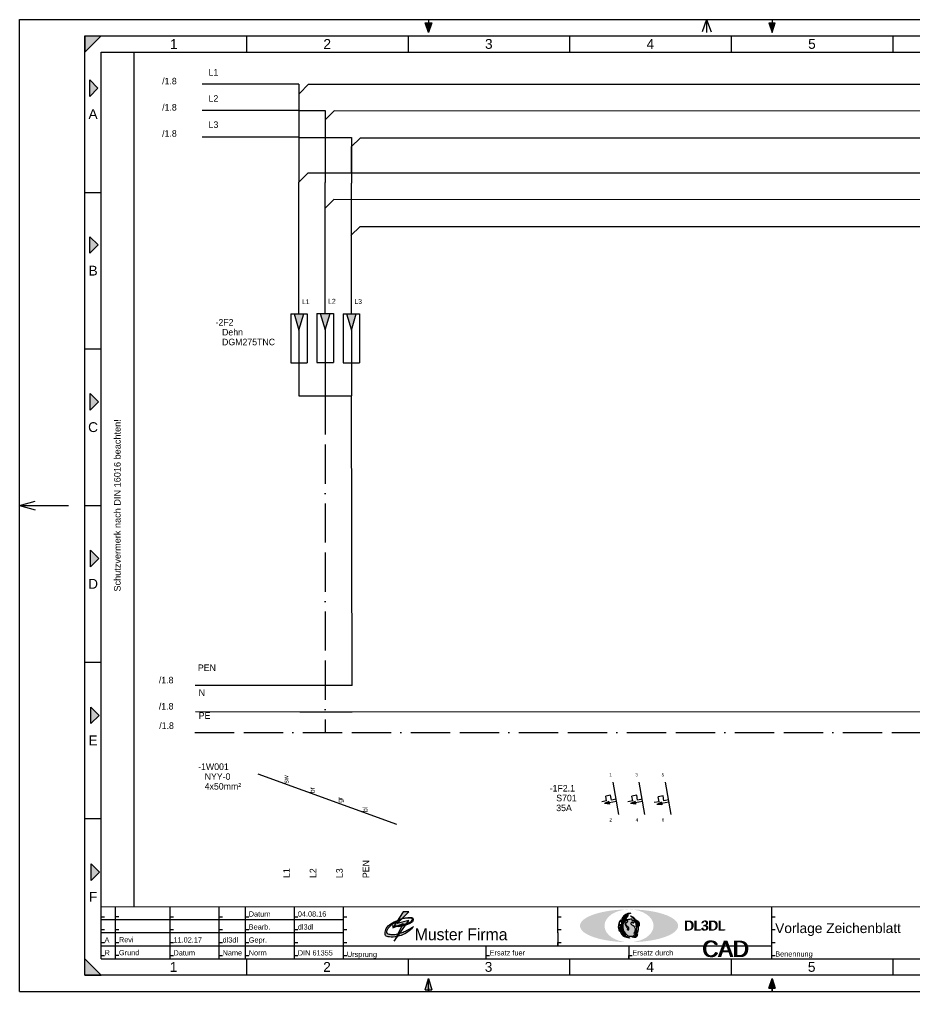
# Model space of a CAD drawing. Header units: millimetres. Extents: x 0 to 420, y 0 to 297.
# Drawn here: x 0 to 273.6, y 0 to 297 of the extents above; entities that cross this region are included whole.
import ezdxf

# ---------------------------------------------------------------- set-up
doc = ezdxf.new("R2010")
doc.units = ezdxf.units.MM
doc.linetypes.add('ACAD_ISO11W100', pattern=[33, 12, -3, 12, -2.95, 0.1, -2.95])
for name, color, linetype, true_color in [('Blatt beschnitten', 2, 'Continuous', 0xffff00), ('Einpassen', 1, 'Continuous', 0xff0000), ('Faltung Lochung', 3, 'Continuous', 0x00ff00), ('Hilfe', 1, 'Continuous', 0xff0000), ('Logo', 5, 'Continuous', 0x0000ff), ('Logo Text', 1, 'Continuous', 0xff0000), ('Logo_a', 1, 'Continuous', 0xff0000), ('Logo_b', 30, 'Continuous', 0xff7f00), ('Logo_c', 14, 'Continuous', 0x800000), ('Musterlogo AG', 3, 'Continuous', 0x00ff00), ('Musterlogo AG 1', 1, 'Continuous', 0xff0000), ('Musterlogo AG Text', 5, 'Continuous', 0x0000ff), ('PE', 3, 'ACAD_ISO11W100', 0x00ff00), ('pfoenix', 94, 'Continuous', 0x008000), ('PK Text Vorgabe', 1, 'Continuous', 0xff0000), ('Plankopf_elt', 5, 'Continuous', 0x0000ff), ('Rahmen Doppelt', 3, 'Continuous', 0x00ff00), ('Rahmen Raster', 3, 'Continuous', 0x00ff00), ('Rahmen Raster Text', 3, 'Continuous', 0x00ff00), ('Schutzvermerk', 5, 'Continuous', 0x0000ff), ('Tabelle', 5, 'Continuous', 0x0000ff), ('Zeichnung', 30, 'Continuous', 0xff7f00)]:
    doc.layers.add(name, color=color, linetype=linetype, true_color=true_color)
doc.layers.add('PK Text ausgefuellt', color=94, linetype='Continuous', lineweight=25, true_color=0x008000)
doc.styles.add('textstyle10', font='')
doc.styles.add('textstyle100', font='')
doc.styles.add('textstyle101', font='')
doc.styles.add('textstyle102', font='')
doc.styles.add('textstyle103', font='')
doc.styles.add('textstyle104', font='')
doc.styles.add('textstyle105', font='')
doc.styles.add('textstyle106', font='')
doc.styles.add('textstyle11', font='')
doc.styles.add('textstyle111', font='')
doc.styles.add('textstyle112', font='')
doc.styles.add('textstyle113', font='')
doc.styles.add('textstyle115', font='')
doc.styles.add('textstyle116', font='')
doc.styles.add('textstyle119', font='')
doc.styles.add('textstyle12', font='')
doc.styles.add('textstyle13', font='')
doc.styles.add('textstyle14', font='')
doc.styles.add('textstyle15', font='')
doc.styles.add('textstyle17', font='')
doc.styles.add('textstyle19', font='')
doc.styles.add('textstyle21', font='')
doc.styles.add('textstyle23', font='')
doc.styles.add('textstyle29', font='')
doc.styles.add('textstyle33', font='')
doc.styles.add('textstyle34', font='')
doc.styles.add('textstyle35', font='')
doc.styles.add('textstyle36', font='')
doc.styles.add('textstyle37', font='')
doc.styles.add('textstyle38', font='')
doc.styles.add('textstyle39', font='')
doc.styles.add('textstyle40', font='')
doc.styles.add('textstyle41', font='')
doc.styles.add('textstyle42', font='')
doc.styles.add('textstyle43', font='')
doc.styles.add('textstyle44', font='')
doc.styles.add('textstyle45', font='')
doc.styles.add('textstyle46', font='')
doc.styles.add('textstyle47', font='')
doc.styles.add('textstyle48', font='')
doc.styles.add('textstyle49', font='')
doc.styles.add('textstyle50', font='')
doc.styles.add('textstyle51', font='')
doc.styles.add('textstyle52', font='')
doc.styles.add('textstyle53', font='')
doc.styles.add('textstyle57', font='')
doc.styles.add('textstyle65', font='')
doc.styles.add('textstyle68', font='')
doc.styles.add('textstyle69', font='')
doc.styles.add('textstyle7', font='')
doc.styles.add('textstyle70', font='')
doc.styles.add('textstyle71', font='')
doc.styles.add('textstyle72', font='')
doc.styles.add('textstyle73', font='')
doc.styles.add('textstyle74', font='')
doc.styles.add('textstyle75', font='')
doc.styles.add('textstyle76', font='')
doc.styles.add('textstyle77', font='')
doc.styles.add('textstyle78', font='')
doc.styles.add('textstyle79', font='')
doc.styles.add('textstyle8', font='')
doc.styles.add('textstyle80', font='')
doc.styles.add('textstyle81', font='')
doc.styles.add('textstyle82', font='')
doc.styles.add('textstyle83', font='')
doc.styles.add('textstyle84', font='')
doc.styles.add('textstyle85', font='')
doc.styles.add('textstyle86', font='')
doc.styles.add('textstyle87', font='')
doc.styles.add('textstyle88', font='')
doc.styles.add('textstyle89', font='')
doc.styles.add('textstyle9', font='')
doc.styles.add('textstyle90', font='')
doc.styles.add('textstyle91', font='')
doc.styles.add('textstyle93', font='')
doc.styles.add('textstyle94', font='')
doc.styles.add('textstyle95', font='')
doc.styles.add('textstyle96', font='')
doc.styles.add('textstyle98', font='')
doc.styles.add('textstyle99', font='')
doc.styles.get('textstyle10').set_extended_font_data('Liberation Sans')
doc.styles.get('textstyle100').set_extended_font_data('FreeMono')
doc.styles.get('textstyle101').set_extended_font_data('FreeMono')
doc.styles.get('textstyle102').set_extended_font_data('FreeMono')
doc.styles.get('textstyle103').set_extended_font_data('FreeMono')
doc.styles.get('textstyle104').set_extended_font_data('FreeMono')
doc.styles.get('textstyle105').set_extended_font_data('FreeMono')
doc.styles.get('textstyle106').set_extended_font_data('FreeMono')
doc.styles.get('textstyle11').set_extended_font_data('Liberation Sans')
doc.styles.get('textstyle111').set_extended_font_data('FreeMono')
doc.styles.get('textstyle112').set_extended_font_data('FreeMono')
doc.styles.get('textstyle113').set_extended_font_data('FreeMono')
doc.styles.get('textstyle115').set_extended_font_data('FreeMono')
doc.styles.get('textstyle116').set_extended_font_data('FreeMono')
doc.styles.get('textstyle119').set_extended_font_data('FreeMono')
doc.styles.get('textstyle12').set_extended_font_data('Liberation Sans')
doc.styles.get('textstyle13').set_extended_font_data('Liberation Sans')
doc.styles.get('textstyle14').set_extended_font_data('Liberation Sans')
doc.styles.get('textstyle15').set_extended_font_data('LiberationSans-Regular.ttf')
doc.styles.get('textstyle17').set_extended_font_data('Liberation Sans')
doc.styles.get('textstyle19').set_extended_font_data('Liberation Sans')
doc.styles.get('textstyle21').set_extended_font_data('Liberation Sans')
doc.styles.get('textstyle23').set_extended_font_data('Liberation Sans')
doc.styles.get('textstyle29').set_extended_font_data('Liberation Sans')
doc.styles.get('textstyle33').set_extended_font_data('Liberation Sans')
doc.styles.get('textstyle34').set_extended_font_data('Liberation Sans')
doc.styles.get('textstyle35').set_extended_font_data('Liberation Sans')
doc.styles.get('textstyle36').set_extended_font_data('Liberation Sans')
doc.styles.get('textstyle37').set_extended_font_data('Liberation Sans')
doc.styles.get('textstyle38').set_extended_font_data('Liberation Sans')
doc.styles.get('textstyle39').set_extended_font_data('Liberation Sans')
doc.styles.get('textstyle40').set_extended_font_data('Liberation Sans')
doc.styles.get('textstyle41').set_extended_font_data('Liberation Sans')
doc.styles.get('textstyle42').set_extended_font_data('Liberation Sans')
doc.styles.get('textstyle43').set_extended_font_data('Liberation Sans')
doc.styles.get('textstyle44').set_extended_font_data('Liberation Sans')
doc.styles.get('textstyle45').set_extended_font_data('Liberation Sans')
doc.styles.get('textstyle46').set_extended_font_data('Liberation Sans')
doc.styles.get('textstyle47').set_extended_font_data('Liberation Sans')
doc.styles.get('textstyle48').set_extended_font_data('Liberation Sans')
doc.styles.get('textstyle49').set_extended_font_data('Liberation Sans')
doc.styles.get('textstyle50').set_extended_font_data('Liberation Sans')
doc.styles.get('textstyle51').set_extended_font_data('Liberation Sans')
doc.styles.get('textstyle52').set_extended_font_data('Liberation Sans')
doc.styles.get('textstyle53').set_extended_font_data('Liberation Sans')
doc.styles.get('textstyle57').set_extended_font_data('Liberation Sans')
doc.styles.get('textstyle65').set_extended_font_data('Liberation Sans')
doc.styles.get('textstyle68').set_extended_font_data('URW Chancery L')
doc.styles.get('textstyle69').set_extended_font_data('URW Chancery L')
doc.styles.get('textstyle7').set_extended_font_data('Liberation Sans')
doc.styles.get('textstyle70').set_extended_font_data('URW Chancery L')
doc.styles.get('textstyle71').set_extended_font_data('URW Chancery L')
doc.styles.get('textstyle72').set_extended_font_data('FreeMono')
doc.styles.get('textstyle73').set_extended_font_data('FreeMono')
doc.styles.get('textstyle74').set_extended_font_data('FreeMono')
doc.styles.get('textstyle75').set_extended_font_data('FreeMono')
doc.styles.get('textstyle76').set_extended_font_data('FreeMono')
doc.styles.get('textstyle77').set_extended_font_data('FreeMono')
doc.styles.get('textstyle78').set_extended_font_data('FreeMono')
doc.styles.get('textstyle79').set_extended_font_data('FreeMono')
doc.styles.get('textstyle8').set_extended_font_data('Liberation Sans')
doc.styles.get('textstyle80').set_extended_font_data('FreeMono')
doc.styles.get('textstyle81').set_extended_font_data('FreeMono')
doc.styles.get('textstyle82').set_extended_font_data('FreeMono')
doc.styles.get('textstyle83').set_extended_font_data('FreeMono')
doc.styles.get('textstyle84').set_extended_font_data('URW Chancery L')
doc.styles.get('textstyle85').set_extended_font_data('FreeMono')
doc.styles.get('textstyle86').set_extended_font_data('FreeMono')
doc.styles.get('textstyle87').set_extended_font_data('FreeMono')
doc.styles.get('textstyle88').set_extended_font_data('FreeMono')
doc.styles.get('textstyle89').set_extended_font_data('FreeMono')
doc.styles.get('textstyle9').set_extended_font_data('Liberation Sans')
doc.styles.get('textstyle90').set_extended_font_data('FreeMono')
doc.styles.get('textstyle91').set_extended_font_data('FreeMono')
doc.styles.get('textstyle93').set_extended_font_data('FreeMono')
doc.styles.get('textstyle94').set_extended_font_data('FreeMono')
doc.styles.get('textstyle95').set_extended_font_data('FreeMono')
doc.styles.get('textstyle96').set_extended_font_data('FreeMono')
doc.styles.get('textstyle98').set_extended_font_data('FreeMono')
doc.styles.get('textstyle99').set_extended_font_data('FreeMono')

msp = doc.modelspace()

# ---------------------------------------------------------------- hatches: boundary and pattern name
at = {"layer": 'Einpassen'}
for points in [[(21.47, 273.47), (24, 276), (21.47, 278.53)], [(21.56, 225.56), (24.1, 228.1), (21.56, 230.63)], [(21.66, 177.66), (24.19, 180.2), (21.66, 182.73)], [(21.76, 129.76), (24.29, 132.3), (21.76, 134.83)], [(21.85, 81.86), (24.39, 84.39), (21.85, 86.93)], [(21.95, 33.96), (24.48, 36.49), (21.95, 39.03)]]:
    msp.add_hatch(color=256, dxfattribs=at).paths.add_polyline_path(points)
at = {"layer": 'Faltung Lochung'}
for points in [[(126, 296), (125, 293), (124, 296)], [(229, 296), (230, 293), (231, 296)], [(229, 1), (230, 4), (231, 1)]]:
    msp.add_hatch(color=256, dxfattribs=at).paths.add_polyline_path(points)
h = msp.add_hatch(color=256, dxfattribs=at)
h.paths.add_polyline_path([(124, 0.5), (125, 4), (126, 0.5)])
h.paths.add_polyline_path([(229, 1), (230, 4), (231, 1)])
at = {"layer": 'Logo_a'}
h = msp.add_hatch(color=256, dxfattribs=at)
edge = h.paths.add_edge_path()
edge.add_ellipse((186.3, 20.09), major_axis=(12.5, 0), ratio=0.4, start_angle=0, end_angle=360)
edge = h.paths.add_edge_path()
edge.add_ellipse((186.3, 20.09), major_axis=(10, 0), ratio=0.5, start_angle=0, end_angle=360)
at = {"layer": 'Logo_b'}
h = msp.add_hatch(color=256, dxfattribs=at)
edge = h.paths.add_edge_path()
edge.add_ellipse((186.3, 20.09), major_axis=(10, 0), ratio=0.5, start_angle=0, end_angle=360)
edge = h.paths.add_edge_path()
edge.add_ellipse((186.3, 20.09), major_axis=(7.5, 0), ratio=0.666667, start_angle=0, end_angle=360)
at = {"layer": 'Logo_c'}
h = msp.add_hatch(color=256, dxfattribs=at)
edge = h.paths.add_edge_path()
edge.add_ellipse((186.3, 20.09), major_axis=(12.5, 0), ratio=0.4, start_angle=0, end_angle=360)
edge = h.paths.add_edge_path()
edge.add_ellipse((186.3, 20.09), major_axis=(15, 0), ratio=0.333333, start_angle=0, end_angle=360)
at = {"layer": 'Musterlogo AG'}
h = msp.add_hatch(color=256, dxfattribs=at)
edge = h.paths.add_edge_path()
edge.add_spline(control_points=[(113.89, 20.06), (115.53, 19.65), (116.85, 19.96), (119.34, 20.62), (120.46, 21.54), (120.31, 22.6), (119.7, 22.66), (117.66, 22.55), (116.39, 22.2), (112.68, 20.37), (111.87, 18.99), (111.61, 17.21), (112.48, 16.65), (114.71, 16.6), (117.41, 17.32), (119.19, 18.49), (120.46, 19.91), (120.46, 19.91), (118.63, 18.74), (117.26, 18.13), (115.99, 17.72), (114.26, 17.32), (112.68, 17.52), (112.07, 17.98), (112.27, 18.69), (112.73, 19.44), (113.63, 20.34), (115.54, 21.48), (116.51, 22.09), (117.35, 22.29), (118.03, 22.41), (118.84, 22.48), (119.63, 22.45), (119.99, 22.36), (120.19, 22.17), (120.09, 21.8), (119.48, 21.24), (118.78, 20.96), (117.96, 20.64), (117.04, 20.35), (115.98, 20.16), (115.08, 20.04), (113.89, 20.06), (113.89, 20.06)], knot_values=[0, 0, 0, 0, 1, 2, 3, 4, 5, 6, 7, 8, 9, 10, 11, 12, 13, 14, 15, 16, 17, 18, 19, 20, 21, 22, 23, 24, 25, 26, 27, 28, 29, 30, 31, 32, 33, 34, 35, 36, 37, 38, 39, 40, 41, 41, 41, 41], degree=3, periodic=0)
h = msp.add_hatch(color=256, dxfattribs=at)
edge = h.paths.add_edge_path()
edge.add_spline(control_points=[(113.89, 20.06), (115.53, 19.65), (116.85, 19.96), (119.34, 20.62), (120.46, 21.54), (120.31, 22.6), (119.7, 22.66), (117.66, 22.55), (116.39, 22.2), (112.68, 20.37), (111.87, 18.99), (111.61, 17.21), (112.48, 16.65), (114.71, 16.6), (117.41, 17.32), (119.19, 18.49), (120.46, 19.91), (120.46, 19.91), (118.63, 18.74), (117.26, 18.13), (115.99, 17.72), (114.26, 17.32), (112.68, 17.52), (112.07, 17.98), (112.27, 18.69), (112.73, 19.44), (113.63, 20.34), (115.54, 21.48), (116.51, 22.09), (117.35, 22.29), (118.03, 22.41), (118.84, 22.48), (119.63, 22.45), (119.99, 22.36), (120.19, 22.17), (120.09, 21.8), (119.48, 21.24), (118.78, 20.96), (117.96, 20.64), (117.04, 20.35), (115.98, 20.16), (115.08, 20.04), (113.89, 20.06), (113.89, 20.06)], knot_values=[0, 0, 0, 0, 1, 2, 3, 4, 5, 6, 7, 8, 9, 10, 11, 12, 13, 14, 15, 16, 17, 18, 19, 20, 21, 22, 23, 24, 25, 26, 27, 28, 29, 30, 31, 32, 33, 34, 35, 36, 37, 38, 39, 40, 41, 41, 41, 41], degree=3, periodic=0)
at = {"layer": 'Musterlogo AG 1'}
msp.add_hatch(color=256, dxfattribs=at).paths.add_polyline_path([(117.23, 24.39), (114.08, 19.44), (117.23, 20.79), (114.53, 15.39), (119.03, 21.69), (115.43, 20.79), (119.03, 24.39)])
at = {"layer": 'pfoenix'}
h = msp.add_hatch(color=256, dxfattribs=at)
edge = h.paths.add_edge_path()
edge.add_spline(control_points=[(186.87, 23.95), (184.67, 23.42), (183.85, 21.3), (183.85, 21.3)], knot_values=[0, 0, 0, 0, 1, 1, 1, 1], degree=3, periodic=0)
edge.add_spline(control_points=[(183.85, 21.3), (183.88, 21.46), (184.18, 23.94), (186.87, 23.95)], knot_values=[0, 0, 0, 0, 1, 1, 1, 1], degree=3, periodic=0)
h = msp.add_hatch(color=256, dxfattribs=at)
edge = h.paths.add_edge_path()
edge.add_spline(control_points=[(183.82, 21.9), (182.49, 20.64), (183.14, 18.52), (183.43, 18.37)], knot_values=[0, 0, 0, 0, 1, 1, 1, 1], degree=3, periodic=0)
edge.add_spline(control_points=[(183.43, 18.37), (183.34, 18.45), (182.69, 20.57), (183.82, 21.9)], knot_values=[0, 0, 0, 0, 1, 1, 1, 1], degree=3, periodic=0)
h = msp.add_hatch(color=256, dxfattribs=at)
edge = h.paths.add_edge_path()
edge.add_spline(control_points=[(185.63, 19.61), (185.96, 19.4), (185.73, 19.01), (185.73, 19.01), (185.73, 19.01), (185.81, 18.81), (186.33, 18.8), (186.25, 19.29), (186.15, 19.61), (185.72, 20.04), (185.38, 20.33), (185.25, 20.72), (185.51, 21.12), (185.92, 21.39), (186, 21.5), (185.94, 21.64), (185.7, 21.63), (185.49, 21.58), (185.31, 21.67), (185.35, 21.97), (185.63, 22.1), (185.63, 22.12), (185.63, 22.1), (185.56, 21.98), (185.44, 21.89), (185.54, 21.8), (185.86, 21.89), (186.23, 22.09), (186.9, 22.23), (187.15, 22.2), (187.18, 22.14), (187.21, 21.92), (187.13, 21.75), (187.46, 21.78), (187.69, 21.68), (187.88, 21.48), (187.84, 21.17), (187.62, 20.89), (187.53, 20.82), (187.53, 20.82), (187.5, 20.98), (187.45, 21.16), (187.25, 21.2), (186.98, 21.15), (186.86, 20.89), (186.87, 20.56), (187.11, 20.46), (187.6, 20.29), (187.84, 19.99)], knot_values=[0, 0, 0, 0, 1, 2, 3, 4, 5, 6, 7, 8, 9, 10, 11, 12, 13, 14, 15, 16, 17, 18, 19, 20, 21, 22, 23, 24, 25, 26, 27, 28, 29, 30, 31, 32, 33, 34, 35, 36, 37, 38, 39, 40, 41, 42, 43, 44, 45, 46, 46, 46, 46], degree=3, periodic=0)
edge.add_spline(control_points=[(187.84, 19.99), (188.06, 19.6), (188.22, 19.06), (188.13, 18.53), (187.94, 18.06), (187.77, 17.77), (187.77, 17.77), (188.34, 18.11), (188.49, 18.69), (188.48, 19.14), (188.43, 19.27), (188.6, 18.97), (188.62, 18.44), (188.51, 18.1), (188.05, 17.25), (187.56, 16.93), (187.02, 16.78), (186.37, 16.78), (185.95, 16.98), (185.95, 16.98), (185.95, 16.98)], knot_values=[0, 0, 0, 0, 1, 2, 3, 4, 5, 6, 7, 8, 9, 10, 11, 12, 13, 14, 15, 16, 17, 18, 18, 18, 18], degree=3, periodic=0)
edge.add_spline(control_points=[(185.95, 16.98), (185.95, 16.98), (185.9, 16.95), (182.69, 20.64), (186.02, 23.3)], knot_values=[0, 0, 0, 0, 1, 2, 2, 2, 2], degree=3, periodic=0)
edge.add_spline(control_points=[(186.02, 23.3), (184.56, 21.4), (185.63, 19.61), (185.63, 19.61), (185.63, 19.61), (185.63, 19.61), (185.63, 19.61)], knot_values=[0, 0, 0, 0, 1, 2, 3, 4, 4, 4, 4], degree=3, periodic=0)
h = msp.add_hatch(color=256, dxfattribs=at)
edge = h.paths.add_edge_path()
edge.add_spline(control_points=[(185.53, 23.35), (183.88, 20.14), (185.42, 16.81), (185.41, 16.79), (185.41, 16.79), (183.03, 20.19), (185.53, 23.35), (185.53, 23.35), (185.53, 23.35)], knot_values=[0, 0, 0, 0, 1, 2, 3, 4, 5, 6, 6, 6, 6], degree=3, periodic=0)
h = msp.add_hatch(color=256, dxfattribs=at)
edge = h.paths.add_edge_path()
edge.add_spline(control_points=[(188.34, 20.8), (188.38, 20.53), (188.41, 20.32), (188.44, 19.98), (188.44, 19.73), (188.44, 19.73), (188.44, 19.73), (188.56, 20.08), (188.56, 20.5), (188.47, 21.24), (188.24, 21.91), (188.03, 22.25), (187.47, 22.71), (186.72, 23.04), (186.72, 23.04), (186.72, 23.04)], knot_values=[0, 0, 0, 0, 1, 2, 3, 4, 5, 6, 7, 8, 9, 10, 11, 12, 13, 13, 13, 13], degree=3, periodic=0)
edge.add_spline(control_points=[(186.72, 23.04), (187.17, 22.81), (187.43, 22.55), (187.7, 22.21), (187.97, 21.85), (188.22, 21.28), (188.34, 20.8)], knot_values=[0, 0, 0, 0, 1, 2, 3, 4, 4, 4, 4], degree=3, periodic=0)
h = msp.add_hatch(color=256, dxfattribs=at)
edge = h.paths.add_edge_path()
edge.add_spline(control_points=[(189.05, 19.01), (189.03, 18.59), (188.9, 18.03), (188.72, 17.71), (188.33, 17.34), (188.1, 17.12), (188.1, 17.12), (188.26, 17.41), (188.48, 17.76), (188.61, 18.11), (188.62, 18.44), (188.47, 19.2)], knot_values=[0, 0, 0, 0, 1, 2, 3, 4, 5, 6, 7, 8, 9, 9, 9, 9], degree=3, periodic=0)
edge.add_spline(control_points=[(188.47, 19.2), (188.68, 19.31), (188.72, 19.54), (188.75, 20.24), (188.71, 20.87), (188.69, 21.21), (188.47, 21.88), (188.34, 21.97), (188.72, 21.49), (188.84, 21.16), (188.97, 20.69), (189.04, 20.23), (189.07, 19.6), (189.05, 19.01)], knot_values=[0, 0, 0, 0, 1, 2, 3, 4, 5, 6, 7, 8, 9, 10, 11, 11, 11, 11], degree=3, periodic=0)
h = msp.add_hatch(color=256, dxfattribs=at)
edge = h.paths.add_edge_path()
edge.add_spline(control_points=[(189.35, 19.97), (189.34, 20.41), (189.28, 20.7), (189.21, 21.03), (189.08, 21.3), (188.78, 21.72), (188.78, 21.72), (188.78, 21.72)], knot_values=[0, 0, 0, 0, 1, 2, 3, 4, 5, 5, 5, 5], degree=3, periodic=0)
edge.add_spline(control_points=[(188.78, 21.72), (189.48, 21.38), (189.35, 19.97), (189.35, 19.97), (189.35, 19.97)], knot_values=[0, 0, 0, 0, 1, 2, 2, 2, 2], degree=3, periodic=0)
h = msp.add_hatch(color=256, dxfattribs=at)
edge = h.paths.add_edge_path()
edge.add_spline(control_points=[(183.67, 20.57), (183.75, 17.43), (186.48, 16.35), (186.48, 16.35), (186.48, 16.35), (183.41, 17.11), (183.69, 20.53), (183.69, 20.53), (183.67, 20.57)], knot_values=[0, 0, 0, 0, 1, 2, 3, 4, 5, 6, 6, 6, 6], degree=3, periodic=0)
h = msp.add_hatch(color=256, dxfattribs=at)
edge = h.paths.add_edge_path()
edge.add_spline(control_points=[(187.35, 16.64), (187.65, 16.52), (188.14, 16.51), (188.41, 16.59), (188.66, 16.86), (188.81, 17.24), (188.83, 17.52), (188.86, 17.64), (188.86, 17.64), (188.86, 17.64), (188.76, 17.39), (188.68, 17.31), (188.48, 17.06), (188.27, 16.92), (188.07, 16.83), (187.76, 16.73), (187.46, 16.71), (187.35, 16.71), (187.24, 16.72), (187.24, 16.71), (187.24, 16.71), (187.3, 16.66), (187.35, 16.64), (187.35, 16.64), (187.35, 16.64)], knot_values=[0, 0, 0, 0, 1, 2, 3, 4, 5, 6, 7, 8, 9, 10, 11, 12, 13, 14, 15, 16, 17, 18, 19, 20, 21, 22, 22, 22, 22], degree=3, periodic=0)
at = {"layer": 'Rahmen Raster Text'}
for points in [[(20, 292), (20, 287), (25, 292)], [(20, 5), (25, 5), (20, 10)], [(20, 5), (25, 5), (20, 10)]]:
    msp.add_hatch(color=256, dxfattribs=at).paths.add_polyline_path(points)
at = {"layer": 'Zeichnung'}
for points in [[(83.93, 207.04), (86.93, 207.04), (85.43, 202.04)], [(91.93, 207.16), (94.93, 207.16), (93.43, 202.16)], [(99.93, 207.04), (102.93, 207.04), (101.43, 202.04)], [(180.15, 58.06), (178.79, 57.42), (180.28, 57.29)], [(188.15, 58.06), (186.79, 57.42), (188.28, 57.29)], [(196.19, 57.83), (194.83, 57.2), (196.32, 57.07)]]:
    msp.add_hatch(color=256, dxfattribs=at).paths.add_polyline_path(points)

# ---------------------------------------------------------------- linework, layer by layer
at = {"layer": 'Blatt beschnitten'}
for p, q in [((0, 297), (420, 297)), ((0, 0), (0, 297)), ((0, 0), (420, 0))]:
    msp.add_line(p, q, dxfattribs=at)
at = {"layer": 'Einpassen'}
for p, q in [((21.47, 273.47), (21.47, 278.53)), ((24, 276), (21.47, 278.53)), ((21.47, 273.47), (24, 276)), ((21.56, 225.56), (21.56, 230.63)), ((24.1, 228.1), (21.56, 230.63)), ((21.56, 225.56), (24.1, 228.1)), ((21.66, 177.66), (21.66, 182.73)), ((24.19, 180.2), (21.66, 182.73)), ((21.66, 177.66), (24.19, 180.2)), ((21.76, 129.76), (21.76, 134.83)), ((24.29, 132.3), (21.76, 134.83)), ((21.76, 129.76), (24.29, 132.3)), ((21.85, 81.86), (21.85, 86.93)), ((24.39, 84.39), (21.85, 86.93)), ((21.85, 81.86), (24.39, 84.39)), ((21.95, 33.96), (21.95, 39.03)), ((24.48, 36.49), (21.95, 39.03)), ((21.95, 33.96), (24.48, 36.49))]:
    msp.add_line(p, q, dxfattribs=at)
at = {"layer": 'Faltung Lochung'}
for p, q in [((125, 297), (125, 293)), ((125, 297), (125, 296)), ((210, 297), (208.63, 293.24)), ((210, 297), (210, 293)), ((210, 297), (211.37, 293.24)), ((230, 297), (230, 293)), ((230, 297), (230, 296)), ((124, 296), (126, 296)), ((125, 293), (124, 296)), ((126, 296), (125, 293)), ((229, 296), (231, 296)), ((229, 296), (230, 293)), ((230, 293), (231, 296)), ((0, 148.5), (4.83, 149.79)), ((0, 148.5), (15, 148.5)), ((0, 148.5), (4.83, 147.21)), ((124, 0.5), (125, 4)), ((125, 0), (125, 4)), ((125, 4), (126, 0.5)), ((229, 1), (230, 4)), ((230, 0), (230, 4)), ((230, 4), (231, 1)), ((124, 0.5), (126, 0.5)), ((125, 1), (125, 0)), ((229, 1), (231, 1)), ((230, 1), (230, 0))]:
    msp.add_line(p, q, dxfattribs=at)
at = {"layer": 'Hilfe'}
for p, q in [((25, 287), (35, 287)), ((25, 21.88), (25, 22.88)), ((25, 22.88), (26, 22.88)), ((29.4, 21.95), (29.4, 22.95)), ((29.4, 22.95), (30.4, 22.95)), ((46.08, 21.88), (46.08, 22.88)), ((46.08, 22.88), (47.08, 22.88)), ((61.08, 21.88), (61.08, 22.88)), ((61.08, 22.88), (62.08, 22.88)), ((69.08, 21.88), (69.08, 22.88)), ((69.08, 22.88), (70.08, 22.88)), ((84.08, 21.88), (84.08, 22.88)), ((84.08, 22.88), (85.08, 22.88)), ((99.05, 21.88), (99.05, 22.88)), ((99.05, 22.88), (100.05, 22.88)), ((164.56, 21.88), (164.56, 22.88)), ((164.56, 22.88), (165.56, 22.88)), ((229.95, 21.88), (229.95, 22.88)), ((229.95, 22.88), (230.95, 22.88)), ((25, 17.92), (25, 18.92)), ((25, 18.92), (26, 18.92)), ((29.4, 17.99), (29.4, 18.99)), ((29.4, 18.99), (30.4, 18.99)), ((46.08, 17.92), (46.08, 18.92)), ((46.08, 18.92), (47.08, 18.92)), ((61.08, 17.92), (61.08, 18.92)), ((61.08, 18.92), (62.08, 18.92)), ((69.08, 17.92), (69.08, 18.92)), ((69.08, 18.92), (70.08, 18.92)), ((84.08, 17.92), (84.08, 18.92)), ((84.08, 18.92), (85.08, 18.92)), ((99.05, 17.92), (99.05, 18.92)), ((99.05, 18.92), (100.05, 18.92)), ((164.56, 17.92), (164.56, 18.92)), ((164.56, 18.92), (165.56, 18.92)), ((229.95, 17.92), (229.95, 18.92)), ((229.95, 18.92), (230.95, 18.92)), ((25, 13.96), (25, 14.96)), ((25, 14.96), (26, 14.96)), ((29.4, 14.03), (29.4, 15.03)), ((29.4, 15.03), (30.4, 15.03)), ((46.08, 13.96), (46.08, 14.96)), ((46.08, 14.96), (47.08, 14.96)), ((61.08, 13.96), (61.08, 14.96)), ((61.08, 14.96), (62.08, 14.96)), ((69.08, 13.96), (69.08, 14.96)), ((69.08, 14.96), (70.08, 14.96)), ((84.08, 13.96), (84.08, 14.96)), ((84.08, 14.96), (85.08, 14.96)), ((99.05, 13.96), (99.05, 14.96)), ((99.05, 14.96), (100.05, 14.96)), ((164.56, 13.96), (164.56, 14.96)), ((164.56, 14.96), (165.56, 14.96)), ((229.95, 13.96), (229.95, 14.96)), ((229.95, 14.96), (230.95, 14.96)), ((25, 10), (25, 11)), ((25, 11), (26, 11)), ((29.4, 10.07), (29.4, 11.07)), ((29.4, 11.07), (30.4, 11.07)), ((46.08, 10), (46.08, 11)), ((46.08, 11), (47.08, 11)), ((61.08, 10), (61.08, 11)), ((61.08, 11), (62.08, 11)), ((69.08, 10), (69.08, 11)), ((69.08, 11), (70.08, 11)), ((84.08, 10), (84.08, 11)), ((84.08, 11), (85.08, 11)), ((99.05, 10), (99.05, 11)), ((99.05, 11), (100.05, 11)), ((99.08, 10), (99.08, 11)), ((99.08, 11), (100.08, 11)), ((142.68, 10), (142.68, 11)), ((142.68, 11), (143.68, 11)), ((186.28, 10), (186.28, 11)), ((186.28, 11), (187.28, 11)), ((229.95, 10), (229.95, 11)), ((229.95, 11), (230.95, 11))]:
    msp.add_line(p, q, dxfattribs=at)
at = {"layer": 'Musterlogo AG'}
msp.add_open_spline([(113.89, 20.06), (115.53, 19.65), (116.85, 19.96), (119.34, 20.62), (120.46, 21.54), (120.31, 22.6), (119.7, 22.66), (117.66, 22.55), (116.39, 22.2), (112.68, 20.37), (111.87, 18.99), (111.61, 17.21), (112.48, 16.65), (114.71, 16.6), (117.41, 17.32), (119.19, 18.49), (120.46, 19.91), (120.46, 19.91), (118.63, 18.74), (117.26, 18.13), (115.99, 17.72), (114.26, 17.32), (112.68, 17.52), (112.07, 17.98), (112.27, 18.69), (112.73, 19.44), (113.63, 20.34), (115.54, 21.48), (116.51, 22.09), (117.35, 22.29), (118.03, 22.41), (118.84, 22.48), (119.63, 22.45), (119.99, 22.36), (120.19, 22.17), (120.09, 21.8), (119.48, 21.24), (118.78, 20.96), (117.96, 20.64), (117.04, 20.35), (115.98, 20.16), (115.08, 20.04), (113.89, 20.06), (113.89, 20.06)], degree=3, dxfattribs=at)
at = {"layer": 'Musterlogo AG 1'}
for p, q in [((117.23, 24.39), (114.08, 19.44)), ((115.43, 20.79), (119.03, 24.39)), ((119.03, 24.39), (117.23, 24.39)), ((114.53, 15.39), (119.03, 21.69)), ((119.03, 21.69), (115.43, 20.79)), ((114.08, 19.44), (117.23, 20.79)), ((117.23, 20.79), (114.53, 15.39))]:
    msp.add_line(p, q, dxfattribs=at)
at = {"layer": 'PE'}
for p, q in [((93.43, 182.16), (93.43, 79.16)), ((53.61, 79.16), (393.61, 79.16))]:
    msp.add_line(p, q, dxfattribs=at)
at = {"layer": 'pfoenix'}
for points in [[(186.87, 23.95), (184.18, 23.94), (183.88, 21.46), (183.85, 21.3)], [(186.87, 23.95), (184.67, 23.42), (183.85, 21.3), (183.85, 21.3)], [(183.82, 21.9), (182.49, 20.64), (183.14, 18.52), (183.43, 18.37)], [(186.02, 23.3), (182.69, 20.64), (185.9, 16.95), (185.95, 16.98), (185.95, 16.98)], [(183.82, 21.9), (182.69, 20.57), (183.34, 18.45), (183.43, 18.37)], [(185.53, 23.35), (183.88, 20.14), (185.42, 16.81), (185.41, 16.79), (185.41, 16.79), (183.03, 20.19), (185.53, 23.35), (185.53, 23.35), (185.53, 23.35)], [(186.02, 23.3), (184.56, 21.4), (185.63, 19.61), (185.63, 19.61), (185.63, 19.61), (185.63, 19.61), (185.63, 19.61)], [(185.63, 19.61), (185.96, 19.4), (185.73, 19.01), (185.73, 19.01), (185.73, 19.01), (185.81, 18.81), (186.33, 18.8), (186.25, 19.29), (186.15, 19.61), (185.72, 20.04), (185.38, 20.33), (185.25, 20.72), (185.51, 21.12), (185.92, 21.39), (186, 21.5), (185.94, 21.64), (185.7, 21.63), (185.49, 21.58), (185.31, 21.67), (185.35, 21.97), (185.63, 22.1), (185.63, 22.12), (185.63, 22.1), (185.56, 21.98), (185.44, 21.89), (185.54, 21.8), (185.86, 21.89), (186.23, 22.09), (186.9, 22.23), (187.15, 22.2), (187.18, 22.14), (187.21, 21.92), (187.13, 21.75), (187.46, 21.78), (187.69, 21.68), (187.88, 21.48), (187.84, 21.17), (187.62, 20.89), (187.53, 20.82), (187.53, 20.82), (187.5, 20.98), (187.45, 21.16), (187.25, 21.2), (186.98, 21.15), (186.86, 20.89), (186.87, 20.56), (187.11, 20.46), (187.6, 20.29), (187.84, 19.99)], [(186.72, 23.04), (187.17, 22.81), (187.43, 22.55), (187.7, 22.21), (187.97, 21.85), (188.22, 21.28), (188.34, 20.8)], [(188.34, 20.8), (188.38, 20.53), (188.41, 20.32), (188.44, 19.98), (188.44, 19.73), (188.44, 19.73), (188.44, 19.73), (188.56, 20.08), (188.56, 20.5), (188.47, 21.24), (188.24, 21.91), (188.03, 22.25), (187.47, 22.71), (186.72, 23.04), (186.72, 23.04), (186.72, 23.04)], [(188.47, 19.2), (188.68, 19.31), (188.72, 19.54), (188.75, 20.24), (188.71, 20.87), (188.69, 21.21), (188.47, 21.88), (188.34, 21.97), (188.72, 21.49), (188.84, 21.16), (188.97, 20.69), (189.04, 20.23), (189.07, 19.6), (189.05, 19.01)], [(188.78, 21.72), (189.48, 21.38), (189.35, 19.97), (189.35, 19.97), (189.35, 19.97)], [(189.35, 19.97), (189.34, 20.41), (189.28, 20.7), (189.21, 21.03), (189.08, 21.3), (188.78, 21.72), (188.78, 21.72), (188.78, 21.72)], [(183.67, 20.57), (183.75, 17.43), (186.48, 16.35), (186.48, 16.35), (186.48, 16.35), (183.41, 17.11), (183.69, 20.53), (183.69, 20.53), (183.67, 20.57)], [(187.84, 19.99), (188.06, 19.6), (188.22, 19.06), (188.13, 18.53), (187.94, 18.06), (187.77, 17.77), (187.77, 17.77), (188.34, 18.11), (188.49, 18.69), (188.48, 19.14), (188.43, 19.27), (188.6, 18.97), (188.62, 18.44), (188.51, 18.1), (188.05, 17.25), (187.56, 16.93), (187.02, 16.78), (186.37, 16.78), (185.95, 16.98), (185.95, 16.98), (185.95, 16.98)], [(189.05, 19.01), (189.03, 18.59), (188.9, 18.03), (188.72, 17.71), (188.33, 17.34), (188.1, 17.12), (188.1, 17.12), (188.26, 17.41), (188.48, 17.76), (188.61, 18.11), (188.62, 18.44), (188.47, 19.2)], [(187.35, 16.64), (187.65, 16.52), (188.14, 16.51), (188.41, 16.59), (188.66, 16.86), (188.81, 17.24), (188.83, 17.52), (188.86, 17.64), (188.86, 17.64), (188.86, 17.64), (188.76, 17.39), (188.68, 17.31), (188.48, 17.06), (188.27, 16.92), (188.07, 16.83), (187.76, 16.73), (187.46, 16.71), (187.35, 16.71), (187.24, 16.72), (187.24, 16.71), (187.24, 16.71), (187.3, 16.66), (187.35, 16.64), (187.35, 16.64), (187.35, 16.64)]]:
    msp.add_open_spline(points, degree=3, dxfattribs=at)
at = {"layer": 'Plankopf_elt'}
for p, q in [((25, 21.96), (25, 25.96)), ((25, 25.96), (410, 25.84)), ((29.4, 22.07), (29.4, 25.91)), ((46.08, 22), (46.08, 25.84)), ((61.08, 22), (61.08, 25.84)), ((69.08, 22), (69.08, 25.84)), ((84.08, 22), (84.08, 25.84)), ((99.08, 22), (99.08, 25.84)), ((164.53, 22), (164.53, 25.84)), ((229.95, 21.88), (229.95, 25.84)), ((25, 22), (99.08, 22)), ((25, 17.96), (25, 21.96)), ((29.4, 18.07), (29.4, 22.07)), ((46.08, 18), (46.08, 22)), ((61.08, 18), (61.08, 22)), ((69.08, 18), (69.08, 22)), ((84.08, 18), (84.08, 22)), ((99.08, 18), (99.08, 22)), ((164.53, 18), (164.53, 22)), ((229.95, 17.92), (229.95, 21.88)), ((25, 18), (99.08, 18)), ((25, 13.96), (25, 17.96)), ((29.4, 14.07), (29.4, 18.07)), ((46.08, 14), (46.08, 18)), ((61.08, 14), (61.08, 18)), ((69.08, 14), (69.08, 18)), ((84.08, 14), (84.08, 18)), ((99.08, 14), (99.08, 18)), ((164.53, 18), (164.53, 14)), ((229.95, 13.96), (229.95, 17.92)), ((25, 9.96), (25, 13.96)), ((25, 13.96), (229.95, 13.96)), ((29.4, 10.07), (29.4, 14.07)), ((46.08, 10), (46.08, 14)), ((61.08, 10), (61.08, 14)), ((69.08, 10), (69.08, 14)), ((84.08, 10), (84.08, 14)), ((99.08, 10), (99.08, 14)), ((142.68, 10), (142.68, 14)), ((186.31, 10), (186.31, 13.96)), ((229.95, 10), (229.95, 13.96)), ((25, 10), (27.5, 10)), ((25, 10), (46.08, 10)), ((46.08, 10), (61.08, 10)), ((61.08, 10), (69.08, 10)), ((69.08, 10), (84.08, 10)), ((84.08, 10), (99.08, 10)), ((99.05, 10), (142.68, 10)), ((142.68, 10), (186.31, 10)), ((186.31, 10), (229.95, 10)), ((229.95, 10), (295.16, 10))]:
    msp.add_line(p, q, dxfattribs=at)
at = {"layer": 'Rahmen Doppelt'}
for p, q in [((20, 292), (415, 292)), ((20, 5), (20, 292)), ((25, 287), (410, 287)), ((25, 25.96), (25, 287)), ((415, 5), (20, 5))]:
    msp.add_line(p, q, dxfattribs=at)
at = {"layer": 'Rahmen Raster'}
for p, q in [((69.38, 292), (69.38, 287)), ((118.75, 292), (118.75, 287)), ((168.12, 292), (168.12, 287)), ((217.5, 292), (217.5, 287)), ((266.88, 292), (266.88, 287)), ((20, 244.17), (25, 244.17)), ((20, 196.33), (25, 196.33)), ((20, 148.5), (25, 148.5)), ((20, 100.67), (25, 100.67)), ((20, 52.83), (25, 52.83)), ((69.38, 10), (69.38, 5)), ((118.75, 10), (118.75, 5)), ((168.12, 10), (168.12, 5)), ((217.5, 10), (217.5, 5)), ((266.88, 10), (266.88, 5))]:
    msp.add_line(p, q, dxfattribs=at)
at = {"layer": 'Rahmen Raster Text'}
for p, q in [((20, 292), (20, 287)), ((20, 292), (25, 292)), ((25, 292), (20, 287)), ((20, 5), (20, 10)), ((20, 5), (20, 10)), ((20, 10), (25, 5)), ((20, 10), (25, 5)), ((20, 5), (25, 5)), ((20, 5), (25, 5))]:
    msp.add_line(p, q, dxfattribs=at)
at = {"layer": 'Tabelle'}
msp.add_line((35, 287), (34.92, 25.96), dxfattribs=at)
at = {"layer": 'Zeichnung'}
for p, q in [((85.43, 277.27), (55.83, 277.27)), ((85.43, 277.27), (85.43, 247.27)), ((85.54, 274.35), (88.37, 277.18)), ((88.37, 277.18), (393.61, 277.23)), ((85.43, 269.16), (55.83, 269.16)), ((85.43, 269.16), (93.43, 269.16)), ((93.42, 266.36), (96.25, 269.19)), ((93.43, 269.16), (93.43, 247.16)), ((96.21, 269.15), (393.53, 269.05)), ((85.43, 261.04), (55.83, 261.04)), ((85.43, 260.98), (101.43, 260.98)), ((101.42, 258.04), (104.24, 260.87)), ((101.43, 260.98), (101.43, 246.98)), ((104.24, 260.87), (393.44, 260.87)), ((101.43, 250.06), (101.43, 258.06)), ((85.43, 247.27), (88.26, 250.1)), ((88.26, 250.1), (393.5, 250.14)), ((85.43, 207.04), (85.43, 247.27)), ((93.43, 207.16), (93.43, 247.16)), ((101.43, 206.98), (101.43, 246.98)), ((93.32, 239.28), (96.14, 242.11)), ((96.11, 242.07), (393.42, 241.97)), ((101.31, 230.96), (104.14, 233.79)), ((104.14, 233.79), (393.33, 233.79)), ((82.93, 207.04), (87.93, 207.04)), ((82.93, 207.04), (82.93, 192.04)), ((83.93, 207.04), (85.43, 202.04)), ((85.43, 202.04), (86.93, 207.04)), ((87.93, 207.04), (87.93, 192.04)), ((90.93, 207.16), (95.93, 207.16)), ((90.93, 207.16), (90.93, 192.16)), ((91.93, 207.16), (93.43, 202.16)), ((93.43, 202.16), (94.93, 207.16)), ((95.93, 207.16), (95.93, 192.16)), ((98.93, 207.04), (103.93, 207.04)), ((98.93, 207.04), (98.93, 192.04)), ((99.93, 207.04), (101.43, 202.04)), ((101.43, 202.04), (102.93, 207.04)), ((103.93, 207.04), (103.93, 192.04)), ((85.43, 202.04), (85.43, 192.04)), ((93.43, 202.16), (93.43, 192.16)), ((101.43, 202.04), (101.43, 192.04)), ((82.93, 192.04), (87.93, 192.04)), ((85.43, 192.04), (85.43, 182.04)), ((90.93, 192.16), (95.93, 192.16)), ((93.43, 192.16), (93.43, 182.16)), ((98.93, 192.04), (103.93, 192.04)), ((101.43, 192.04), (101.43, 182.04)), ((85.43, 182.04), (101.43, 182.04)), ((101.65, 93.5), (101.43, 182.04)), ((101.65, 93.5), (53.68, 93.53)), ((53.85, 85.55), (392.65, 85.49)), ((85.65, 85.5), (101.65, 85.5)), ((115.29, 51.02), (73, 66.41)), ((183.15, 54.14), (181.42, 63.99)), ((191.15, 54.14), (189.42, 63.99)), ((199.15, 54.14), (197.42, 63.99)), ((180.65, 59.98), (179.17, 59.72)), ((179.43, 58.24), (179.17, 59.72)), ((180.91, 58.5), (180.65, 59.98)), ((188.65, 59.98), (187.17, 59.72)), ((187.43, 58.24), (187.17, 59.72)), ((188.91, 58.5), (188.65, 59.98)), ((196.69, 59.75), (195.21, 59.49)), ((195.47, 58.01), (195.21, 59.49)), ((196.95, 58.27), (196.69, 59.75)), ((179.43, 58.24), (177.95, 57.98)), ((180.15, 58.06), (178.79, 57.42)), ((180.28, 57.29), (178.79, 57.42)), ((180.15, 58.06), (180.28, 57.29)), ((182.46, 58.07), (180.21, 57.68)), ((182.38, 58.76), (180.91, 58.5)), ((187.43, 58.24), (185.95, 57.98)), ((188.15, 58.06), (186.79, 57.42)), ((188.28, 57.29), (186.79, 57.42)), ((188.15, 58.06), (188.28, 57.29)), ((190.46, 58.07), (188.21, 57.68)), ((190.38, 58.76), (188.91, 58.5)), ((195.47, 58.01), (193.99, 57.75)), ((196.19, 57.83), (194.83, 57.2)), ((196.32, 57.07), (194.83, 57.2)), ((196.19, 57.83), (196.32, 57.07)), ((198.5, 57.84), (196.25, 57.45)), ((198.42, 58.53), (196.95, 58.27))]:
    msp.add_line(p, q, dxfattribs=at)

# ---------------------------------------------------------------- texts
at = {"layer": 'Logo', "attachment_point": 5}
for s, insert, char_height, style in [('DL3DL\\P', (209.3, 20.09), 3, 'textstyle68'), ('CAD\\P', (215.63, 13.04), 5, 'textstyle70')]:
    msp.add_mtext(s, dxfattribs=dict(at, insert=insert, char_height=char_height, style=style))
at = {"layer": 'Logo Text', "attachment_point": 5}
for s, insert, char_height, style in [('DL3DL\\P', (209.6, 20.18), 3, 'textstyle69'), ('CAD\\P', (216, 13), 5, 'textstyle71')]:
    msp.add_mtext(s, dxfattribs=dict(at, insert=insert, char_height=char_height, style=style))
at = {"layer": 'Musterlogo AG Text', "insert": (120.8, 17.45), "char_height": 3.6, "attachment_point": 4, "style": 'textstyle84'}
msp.add_mtext('Muster Firma', dxfattribs=at)
at = {"layer": 'PK Text ausgefuellt'}
for s, insert, char_height, attachment_point, style in [('04.08.16', (85.08, 22.88), 1.6, 7, 'textstyle52'), ('Vorlage Zeichenblatt', (230.95, 18.92), 3, 4, 'textstyle57'), ('dl3dl', (85.08, 18.92), 1.6, 7, 'textstyle51'), ('A', (26, 14.96), 1.6, 7, 'textstyle45'), ('Revi', (30.4, 15.03), 1.6, 7, 'textstyle42'), ('11.02.17', (47.08, 14.96), 1.6, 7, 'textstyle43'), ('dl3dl', (62.08, 14.96), 1.6, 7, 'textstyle53'), ('DIN 61355', (85.08, 11), 1.6, 7, 'textstyle50')]:
    msp.add_mtext(s, dxfattribs=dict(at, insert=insert, char_height=char_height, attachment_point=attachment_point, style=style))
at = {"layer": 'PK Text Vorgabe', "char_height": 1.6}
for s, insert, attachment_point, style in [('Datum', (70.08, 22.88), 7, 'textstyle48'), ('Bearb.', (70.08, 18.92), 7, 'textstyle36'), ('Gepr.', (70.09, 14.48), 7, 'textstyle35'), ('R', (26.01, 12.63), 1, 'textstyle39'), ('Grund', (30.41, 12.7), 1, 'textstyle41'), ('Datum', (47.09, 12.63), 1, 'textstyle40'), ('Name', (62.09, 12.63), 1, 'textstyle37'), ('Norm', (70.09, 12.63), 1, 'textstyle38'), ('Ursprung', (100.08, 12.17), 1, 'textstyle44'), ('Ersatz fuer', (143.69, 12.63), 1, 'textstyle47'), ('Ersatz durch', (187.3, 12.63), 1, 'textstyle46'), ('Benennung', (230.98, 12.29), 1, 'textstyle49')]:
    msp.add_mtext(s, dxfattribs=dict(at, insert=insert, attachment_point=attachment_point, style=style))
at = {"layer": 'Rahmen Raster Text', "char_height": 3, "attachment_point": 5}
for s, insert, style in [('3', (143.44, 289.5), 'textstyle8'), ('1', (47.19, 289.5), 'textstyle12'), ('2', (94.06, 289.5), 'textstyle14'), ('4', (192.81, 289.5), 'textstyle10'), ('5', (242.19, 289.5), 'textstyle29'), ('A', (22.5, 268.08), 'textstyle21'), ('B', (22.5, 220.25), 'textstyle23'), ('C', (22.5, 172.42), 'textstyle17'), ('D', (22.5, 124.58), 'textstyle19'), ('E', (22.5, 76.75), 'textstyle33'), ('F', (22.5, 28.92), 'textstyle34'), ('1', (47.11, 7.51), 'textstyle15'), ('2', (93.99, 7.51), 'textstyle11'), ('3', (143.36, 7.51), 'textstyle13'), ('4', (192.74, 7.51), 'textstyle7'), ('5', (242.11, 7.51), 'textstyle9')]:
    msp.add_mtext(s, dxfattribs=dict(at, insert=insert, style=style))
at = {"layer": 'Schutzvermerk', "insert": (28.92, 148.53), "char_height": 2, "attachment_point": 2, "rotation": 90, "style": 'textstyle65'}
msp.add_mtext('Schutzvermerk nach DIN 16016 beachten!', dxfattribs=at)
at = {"layer": 'Zeichnung', "attachment_point": 1}
for s, insert, char_height, style in [('\\H2;/1.8', (43.61, 279.16), 4, 'textstyle119'), ('\\H2;L1', (57.8, 281.85), 4, 'textstyle95'), ('\\H2;L2', (57.8, 273.85), 4, 'textstyle96'), ('\\H2;/1.8', (43.61, 271.16), 4, 'textstyle115'), ('\\H2;L3', (57.8, 265.85), 4, 'textstyle89'), ('\\H2;/1.8', (43.61, 263.16), 4, 'textstyle111'), ('\\H1.5;L1', (86.36, 211.52), 3, 'textstyle88'), ('\\H1.5;L2', (94.35, 211.65), 3, 'textstyle93'), ('\\H1.5;L3', (102.38, 211.6), 3, 'textstyle94'), ('\\H2;-2F2', (59.92, 205.45), 4, 'textstyle105'), ('\\H2;Dehn', (61.92, 202.45), 4, 'textstyle103'), ('\\H2;DGM275TNC', (61.92, 199.45), 4, 'textstyle98'), ('\\H2;PEN', (54.55, 99.93), 4, 'textstyle91'), ('\\H2;/1.8', (42.61, 96.16), 4, 'textstyle113'), ('\\H2;N', (54.79, 92.31), 4, 'textstyle87'), ('\\H2;/1.8', (42.61, 88.16), 4, 'textstyle116'), ('\\H2;PE', (54.79, 85.31), 4, 'textstyle90'), ('\\H2;/1.8', (42.73, 82.24), 4, 'textstyle112'), ('\\H2;-1W001', (54.61, 69.7), 4, 'textstyle104'), ('\\H2;NYY-0', (56.61, 66.7), 4, 'textstyle101'), ('\\H1;1', (180.24, 66.73), 2, 'textstyle86'), ('\\H1;3', (188.24, 66.73), 2, 'textstyle82'), ('\\H1;5', (196.24, 66.73), 2, 'textstyle81'), ('\\H2;4x50mm²', (56.61, 63.7), 4, 'textstyle102'), ('\\H2;-1F2.1', (162.05, 63.12), 4, 'textstyle106'), ('\\H2;S701', (164.05, 60.12), 4, 'textstyle100'), ('\\H2;35A', (164.05, 57.12), 4, 'textstyle99'), ('\\H1;2\\P', (180.29, 52.95), 2, 'textstyle80'), ('\\H1;4\\P', (188.29, 52.95), 2, 'textstyle83'), ('\\H1;6\\P', (196.29, 52.95), 2, 'textstyle85')]:
    msp.add_mtext(s, dxfattribs=dict(at, insert=insert, char_height=char_height, style=style))
at = {"layer": 'Zeichnung', "attachment_point": 1, "rotation": 90}
for s, insert, char_height, style in [('\\H1.5;sw', (80.72, 63.54), 3, 'textstyle78'), ('\\H1.5;br', (88.7, 60.61), 3, 'textstyle79'), ('\\H1.5;gr', (97.22, 57.68), 3, 'textstyle77'), ('\\H1.5;bl', (104.88, 54.86), 3, 'textstyle76'), ('\\H2;PEN', (104.88, 34.66), 4, 'textstyle73'), ('\\H2;L1', (80.61, 34.7), 4, 'textstyle74'), ('\\H2;L2', (88.7, 34.69), 4, 'textstyle75'), ('\\H2;L3', (96.79, 34.68), 4, 'textstyle72')]:
    msp.add_mtext(s, dxfattribs=dict(at, insert=insert, char_height=char_height, style=style))

doc.saveas('drawing.dxf')
